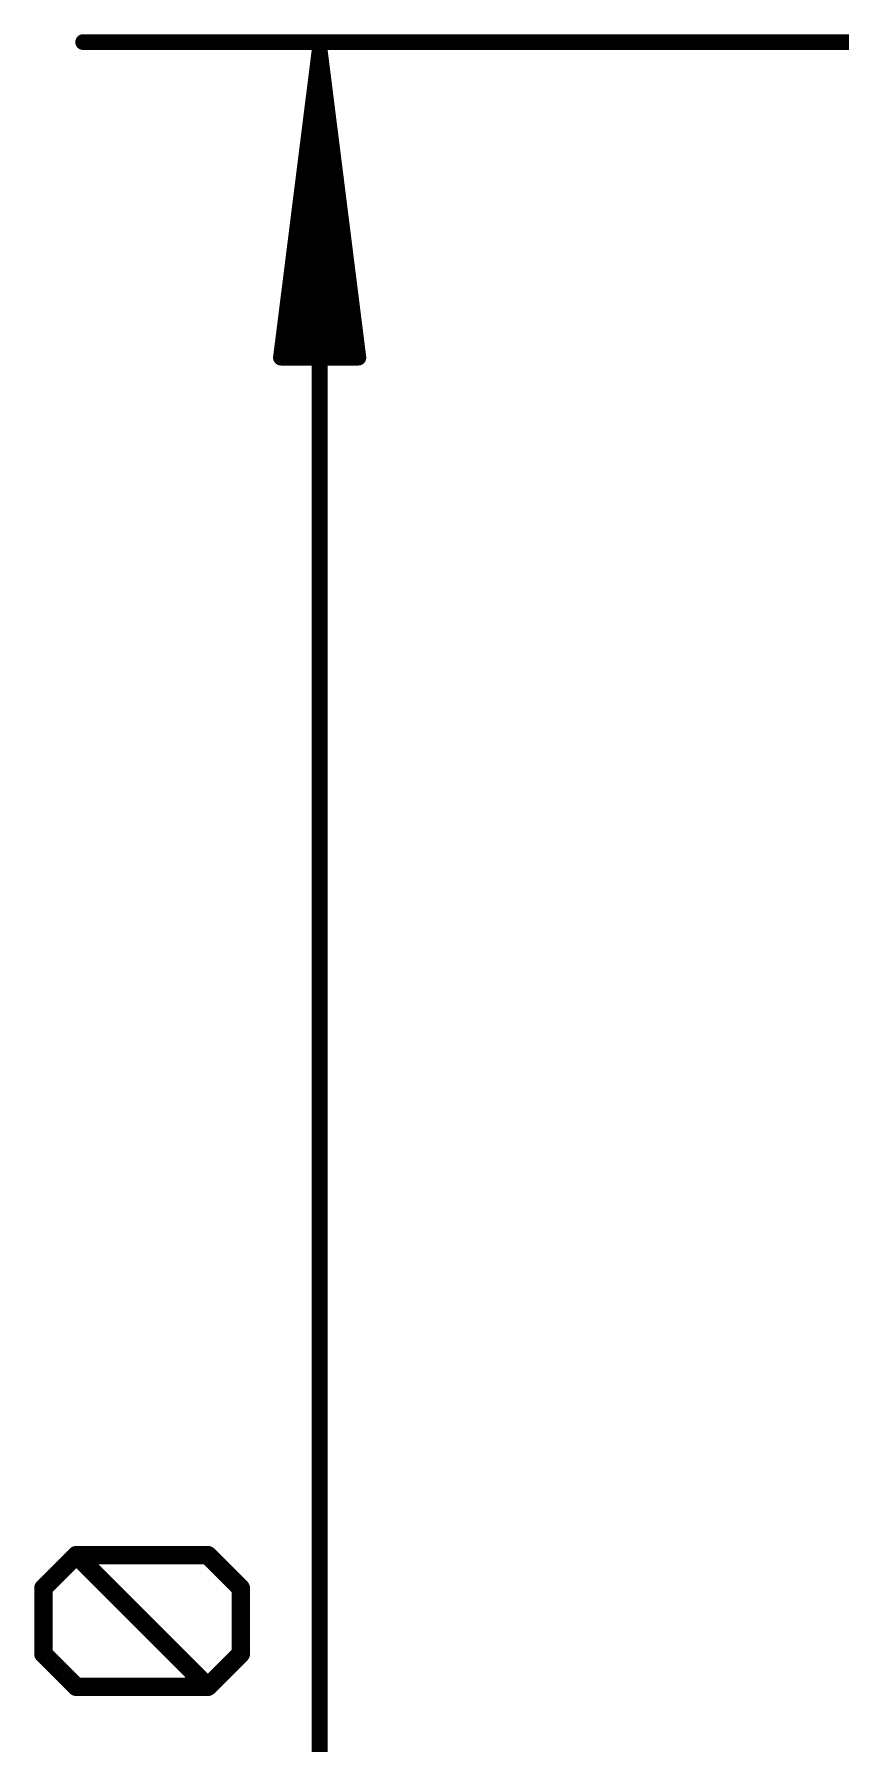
# Model space of a CAD drawing. Extents: x -22.8 to 21.3, y -24.2 to 20.5.
# Drawn here: x -22.8 to -16.15, y 1.22 to 15.31 of the extents above; entities that cross this region are included whole.
import ezdxf

# ---------------------------------------------------------------- set-up
doc = ezdxf.new("R2010")
doc.units = 0
doc.layers.add('47', color=253, linetype='CONTINUOUS')

msp = doc.modelspace()

# ---------------------------------------------------------------- linework, layer by layer
at = {"layer": '47'}
for points, const_width in [([(0, 15.24), (-22.397, 15.24)], 0.13), ([(-20.447, 15.175), (-20.7662, 12.64)], 0.13), ([(-20.447, 15.175), (-20.707, 12.64)], 0.13), ([(-20.447, 15.175), (-20.577, 12.64)], 0.13), ([(-20.447, -15.175), (-20.447, 15.175)], 0.13), ([(-20.1278, 12.64), (-20.447, 15.175)], 0.13), ([(-20.317, 12.64), (-20.447, 15.175)], 0.13), ([(-20.187, 12.64), (-20.447, 15.175)], 0.13), ([(-20.7662, 12.64), (-20.1278, 12.64)], 0.13), ([(-22.7247, 2.5012), (-22.4535, 2.7724)], 0.1524), ([(-22.4535, 2.7724), (-21.3689, 2.7724)], 0.1524), ([(-21.3689, 1.6877), (-22.4535, 2.7724)], 0.1524), ([(-21.3689, 2.7724), (-21.0977, 2.5012)], 0.1524), ([(-22.7247, 1.9589), (-22.7247, 2.5012)], 0.1524), ([(-21.0977, 2.5012), (-21.0977, 1.9589)], 0.1524), ([(-22.4535, 1.6877), (-22.7247, 1.9589)], 0.1524), ([(-21.0977, 1.9589), (-21.3689, 1.6877)], 0.1524), ([(-21.3689, 1.6877), (-22.4535, 1.6877)], 0.1524)]:
    msp.add_lwpolyline(points, dxfattribs=dict(at, const_width=const_width))
for points, const_width in [([(-22.397, 15.2725, 1), (-22.397, 15.2075)], 0.065), ([(-20.4145, 15.175, 1), (-20.4795, 15.175)], 0.065), ([(-20.4148, 15.1791, 1), (-20.4792, 15.1709)], 0.065), ([(-20.4145, 15.1733, 1), (-20.4795, 15.1767)], 0.065), ([(-20.4145, 15.1767, 1), (-20.4795, 15.1733)], 0.065), ([(-20.4147, 15.1783, 1), (-20.4793, 15.1717)], 0.065), ([(-20.4147, 15.1717, 1), (-20.4793, 15.1783)], 0.065), ([(-20.4148, 15.1709, 1), (-20.4792, 15.1791)], 0.065), ([(-20.7662, 12.6725, 1), (-20.7662, 12.6075)], 0.065), ([(-20.1278, 12.6075, 1), (-20.1278, 12.6725)], 0.065), ([(-20.7985, 12.6441, 1), (-20.734, 12.6359)], 0.065), ([(-20.7393, 12.6433, 1), (-20.6747, 12.6367)], 0.065), ([(-20.6095, 12.6417, 1), (-20.5445, 12.6383)], 0.065), ([(-20.3495, 12.6383, 1), (-20.2845, 12.6417)], 0.065), ([(-20.2193, 12.6367, 1), (-20.1547, 12.6433)], 0.065), ([(-20.16, 12.6359, 1), (-20.0955, 12.6441)], 0.065), ([(-22.4266, 2.7993, 1), (-22.4805, 2.7454)], 0.0762), ([(-22.4535, 2.8105, 1), (-22.4535, 2.7343)], 0.0762), ([(-22.4266, 2.7454, 1), (-22.4805, 2.7993)], 0.0762), ([(-21.3419, 2.7993, 1), (-21.3958, 2.7454)], 0.0762), ([(-21.3689, 2.7343, 1), (-21.3689, 2.8105)], 0.0762), ([(-22.6866, 2.5012, 1), (-22.7628, 2.5012)], 0.0762), ([(-22.7516, 2.5281, 1), (-22.6977, 2.4743)], 0.0762), ([(-21.0596, 2.5012, 1), (-21.1358, 2.5012)], 0.0762), ([(-21.1246, 2.4743, 1), (-21.0708, 2.5281)], 0.0762), ([(-22.6977, 1.9858, 1), (-22.7516, 1.9319)], 0.0762), ([(-22.7628, 1.9589, 1), (-22.6866, 1.9589)], 0.0762), ([(-21.1358, 1.9589, 1), (-21.0596, 1.9589)], 0.0762), ([(-21.0708, 1.9319, 1), (-21.1246, 1.9858)], 0.0762), ([(-22.4535, 1.7258, 1), (-22.4535, 1.6496)], 0.0762), ([(-22.4805, 1.6608, 1), (-22.4266, 1.7146)], 0.0762), ([(-21.3958, 1.7146, 1), (-21.3419, 1.6608)], 0.0762), ([(-21.3958, 1.6608, 1), (-21.3419, 1.7146)], 0.0762), ([(-21.3689, 1.6496, 1), (-21.3689, 1.7258)], 0.0762)]:
    msp.add_lwpolyline(points, format="xyb", dxfattribs=dict(at, const_width=const_width))

doc.saveas('drawing.dxf')
